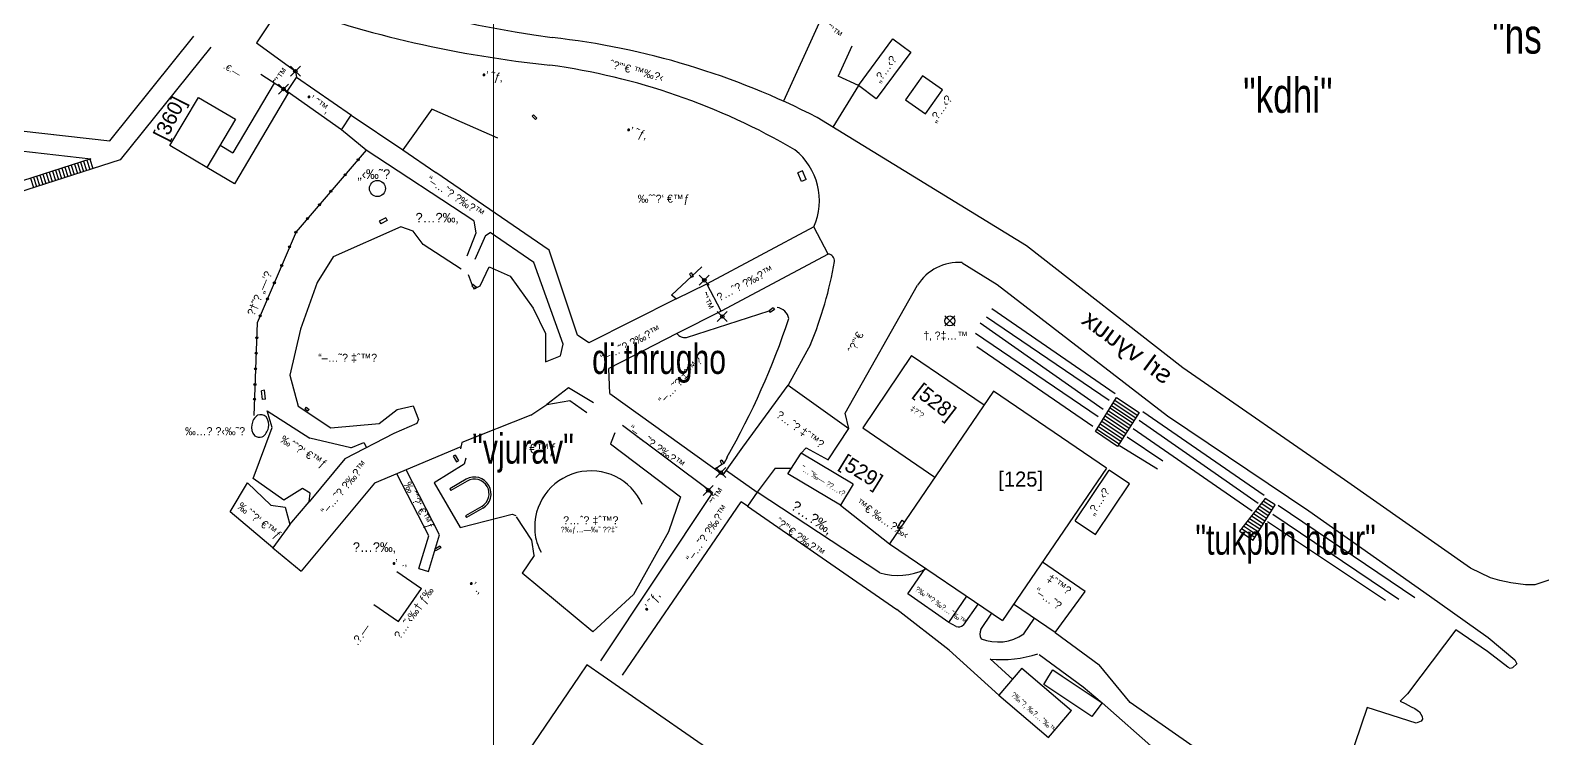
# Model space of a CAD drawing. Header units: millimetres. Extents: x 206768 to 208678, y 737854 to 739416.
# Drawn here: x 207191.2 to 207342.4, y 738753.8 to 738824.6 of the extents above; entities that cross this region are included whole.
import ezdxf
from ezdxf.enums import TextEntityAlignment as Align

# ---------------------------------------------------------------- set-up
doc = ezdxf.new("R2010")
doc.units = ezdxf.units.MM
doc.header["$LTSCALE"] = 0.5
doc.header["$PDMODE"] = 3
doc.header["$PDSIZE"] = 0.5
doc.layers.get('0').update_dxf_attribs({"color": 2})
for name, color, linetype in [('1BATIM', 6, 'Continuous'), ('1MADREGOT', 60, 'Continuous'), ('2LOCAL_PT', 7, 'Continuous'), ('F-KIR-TOMECH', 140, 'Continuous'), ('F-MADREGOT', 61, 'Continuous'), ('H-MIVNE', 6, 'Continuous'), ('H-SCHACHA', 6, 'Continuous'), ('MISPAR', 1, 'Continuous'), ('TEXT', 7, 'Continuous'), ('TR_ANOT_L', 7, 'Continuous')]:
    doc.layers.add(name, color=color, linetype=linetype)
for name, color, linetype, lineweight in [('1COVER', 7, 'Continuous', 25), ('1KAV-ASFLT', 7, 'Continuous', 25), ('1PRAT', 12, 'Continuous', 25), ('A-NOTE', 82, 'Continuous', 9), ('R-E-SAFA', 7, 'Continuous', 25), ('R-MER', 7, 'Continuous', 25), ('R-ROAD', 7, 'Continuous', 25), ('rehovot', 7, 'Continuous', 40)]:
    doc.layers.add(name, color=color, linetype=linetype, lineweight=lineweight)
doc.layers.add('help', color=2, linetype='Continuous', lineweight=9, plot=False)
doc.styles.add('NR1', font='narkism$.shx')
doc.styles.add('REHOV-BIG', font='gil1.shx', dxfattribs={"height": 1.8})
doc.styles.add('TRHEBTXT', font='hebtxt')

# ---------------------------------------------------------------- blocks, each defined once
blk = doc.blocks.new('TRP9910')
blk.add_circle((0, 0), 0.35)
blk.add_point((0, 0))
at = {"style": 'TRHEBTXT', "flags": 8}
blk.add_attdef('NAME', text='', height=1.8, dxfattribs=at).set_placement((0, 2.1), align=Align.BOTTOM_CENTER)
blk.add_attdef('HIGHTM', text='', height=1.6, dxfattribs=at).set_placement((-1, 0), align=Align.RIGHT)
blk.add_attdef('HIGHTC', (1, 0), '', height=1.6, dxfattribs=at)
blk.add_attdef('MARK', text='', height=2, dxfattribs=at).set_placement((0, -1.3), align=Align.TOP_CENTER)
blk = doc.blocks.new('ANOT0')
at = {"style": 'TRHEBTXT', "flags": 8}
blk.add_attdef('TEXT', text='', height=1.6, dxfattribs=at).set_placement((0, -1.16), align=Align.TOP_CENTER)
blk = doc.blocks.new('TR_LOT')
at = {"flags": 8}
blk.add_attdef('LOT', text='', height=3, dxfattribs=at).set_placement((0, 0), align=Align.MIDDLE_CENTER)
blk = doc.blocks.new('TRP0000')
blk.add_point((0, 0))
at = {"style": 'TRHEBTXT', "flags": 8}
blk.add_attdef('NAME', text='', height=1.8, dxfattribs=at).set_placement((0, 2.1), align=Align.BOTTOM_CENTER)
blk.add_attdef('HIGHTM', text='', height=1.6, dxfattribs=at).set_placement((-1, 0), align=Align.RIGHT)
blk.add_attdef('HIGHTC', (1, 0), '', height=1.6, dxfattribs=at)
blk.add_attdef('MARK', text='', height=2, dxfattribs=at).set_placement((0, -1.3), align=Align.TOP_CENTER)

msp = doc.modelspace()

# ---------------------------------------------------------------- linework, layer by layer
at = {"layer": '1BATIM'}
for p, q in [((207279.3, 738792.07), (207274.41, 738784.83)), ((207279.3, 738792.07), (207286.55, 738787.13)), ((207287.48, 738788.5), (207277.09, 738773.25)), ((207298.77, 738780.8), (207287.48, 738788.5)), ((207274.41, 738784.83), (207281.63, 738779.91)), ((207266.94, 738780.24), (207268.26, 738782.3)), ((207273.45, 738779.22), (207268.26, 738782.3)), ((207272.2, 738777.12), (207266.94, 738780.24)), ((207298.77, 738780.8), (207288.39, 738765.58)), ((207295.64, 738775.53), (207299.03, 738780.61)), ((207301.07, 738779.25), (207299.03, 738780.61)), ((207273.45, 738779.22), (207272.2, 738777.12)), ((207297.69, 738774.18), (207301.07, 738779.25)), ((207295.64, 738775.53), (207297.69, 738774.18)), ((207277.09, 738773.25), (207288.39, 738765.58)), ((207278.93, 738768.23), (207280.68, 738770.81)), ((207283.03, 738765.38), (207278.93, 738768.23)), ((207283.03, 738765.38), (207284.81, 738768.01)), ((207290.32, 738760.81), (207288.02, 738758.12)), ((207290.31, 738760.82), (207295.28, 738756.59)), ((207288.02, 738758.12), (207292.99, 738753.89)), ((207292.99, 738753.89), (207295.28, 738756.59))]:
    msp.add_line(p, q, dxfattribs=at)
at = {"layer": '1COVER'}
for p, q in [((207270.02, 738825.28), (207266.49, 738817.51)), ((207199.17, 738813.56), (207207.57, 738824.02)), ((207273.32, 738823.02), (207271.95, 738820)), ((207273.99, 738819.07), (207271.95, 738820)), ((207215.6, 738819.32), (207211.47, 738812.36)), ((207217.02, 738818.38), (207211.61, 738809.25)), ((207273.99, 738819.07), (207271.44, 738814.91)), ((207183.33, 738815.34), (207199.17, 738813.56)), ((207182.99, 738813.37), (207197.28, 738811.76)), ((207210.18, 738813.13), (207211.47, 738812.36)), ((207197.28, 738811.76), (207189.39, 738809.23)), ((207211.61, 738809.25), (207208.85, 738810.89))]:
    msp.add_line(p, q, dxfattribs=at)
for points in [[(207209.26, 738822.92), (207200.19, 738811.64)], [(207200.19, 738811.64), (207189.93, 738808.36), (207187.35, 738805.76)]]:
    msp.add_lwpolyline(points, dxfattribs=at)
at = {"layer": '1KAV-ASFLT'}
for p, q in [((207216.4, 738827.22), (207213.82, 738823.36)), ((207213.82, 738823.36), (207217.71, 738820.52)), ((207216.9, 738818.47), (207214.26, 738820.19)), ((207217.71, 738820.52), (207217.83, 738819.88)), ((207290.77, 738803.04), (207269.87, 738815.87)), ((207284.34, 738801.36), (207287.84, 738799.17)), ((207272.66, 738786.32), (207279.89, 738799.1)), ((207269.18, 738793.19), (207266.95, 738789.11)), ((207273.02, 738784.78), (207272.66, 738786.32)), ((207276.13, 738770.36), (207263.86, 738778.4)), ((207262.89, 738777), (207277.82, 738766.68)), ((207272.2, 738777.12), (207277.09, 738773.25)), ((207283.06, 738762.62), (207277.82, 738766.68)), ((207285.94, 738767.24), (207284.46, 738765.11)), ((207283.75, 738764.97), (207283.03, 738765.38)), ((207286.23, 738764.68), (207287.33, 738766.3)), ((207290.51, 738764.25), (207291.57, 738765.8)), ((207293.66, 738764.37), (207298.06, 738761.16)), ((207283.06, 738762.62), (207288.02, 738758.12)), ((207292.05, 738762.17), (207296.45, 738758.96)), ((207287.16, 738761.73), (207289.43, 738759.67)), ((207296.45, 738758.96), (207298.33, 738757.35))]:
    msp.add_line(p, q, dxfattribs=at)
msp.add_lwpolyline([(207345.58, 738770.47), (207341.58, 738769.13), (207340.66, 738769.16), (207339.19, 738769.36), (207338.1, 738769.58), (207337.16, 738769.83), (207335.15, 738770.82), (207322.56, 738779.66), (207306.4, 738790.84), (207290.77, 738803.04)], dxfattribs=at)
for centre, radius, start, end in [((207261.52, 738952.68), 130.08, 235.67, 261.9883), ((207254.73, 738933.61), 113.08, 250.1863, 264.1218), ((207234.89, 738747.92), 76.43, 62.7634, 83.6159), ((207234.08, 738755.26), 66.48, 59.6832, 82.1604), ((207263.56, 738807.57), 6.52, 336.1933, 51.2183), ((207235.73, 738807.36), 36.33, 337.0315, 350.6765), ((207270.93, 738801.57), 0.655, 352.462, 86.5372), ((207283.98, 738796.56), 4.82, 85.7192, 148.1297), ((207277.95, 738776.36), 6.27, 253.1109, 295.8223), ((207283.97, 738765.75), 0.806, 254.4633, 307.846), ((207287.02, 738764.22), 0.908, 149.8201, 211.4121), ((207287.91, 738767.95), 4.52, 248.282, 305.0754), ((207288.29, 738773.25), 11.58, 264.3785, 288.3019)]:
    msp.add_arc(centre, radius, start, end, dxfattribs=at)
at = {"layer": '1MADREGOT'}
for p, q in [((207193.42, 738810.52), (207193.72, 738809.57)), ((207193.73, 738810.62), (207194.03, 738809.67)), ((207194.04, 738810.72), (207194.35, 738809.77)), ((207194.36, 738810.82), (207194.66, 738809.87)), ((207194.67, 738810.92), (207194.98, 738809.97)), ((207194.99, 738811.02), (207195.29, 738810.07)), ((207195.3, 738811.12), (207195.61, 738810.17)), ((207195.62, 738811.22), (207195.92, 738810.27)), ((207195.93, 738811.33), (207196.23, 738810.37)), ((207196.22, 738811.42), (207196.52, 738810.47)), ((207196.53, 738811.52), (207196.84, 738810.57)), ((207196.85, 738811.62), (207197.15, 738810.67)), ((207197.16, 738811.72), (207197.47, 738810.77)), ((207191.22, 738809.82), (207191.52, 738808.87)), ((207191.53, 738809.92), (207191.83, 738808.97)), ((207191.84, 738810.02), (207192.15, 738809.07)), ((207192.16, 738810.12), (207192.46, 738809.17)), ((207192.47, 738810.22), (207192.78, 738809.27)), ((207192.79, 738810.32), (207193.09, 738809.37)), ((207193.1, 738810.42), (207193.41, 738809.47))]:
    msp.add_line(p, q, dxfattribs=at)
at = {"layer": '1PRAT'}
for p, q in [((207216.9, 738818.47), (207217.83, 738819.88)), ((207223.33, 738816.09), (207217.83, 738819.88)), ((207222.31, 738814.65), (207216.9, 738818.47)), ((207231.34, 738816.71), (207228.46, 738812.66)), ((207237.94, 738813.81), (207231.34, 738816.71)), ((207222.31, 738814.65), (207223.28, 738816.12)), ((207223.28, 738816.12), (207228.46, 738812.66)), ((207241.52, 738816.16), (207241.38, 738816.02)), ((207241.7, 738815.68), (207241.38, 738816.02)), ((207241.84, 738815.82), (207241.52, 738816.16)), ((207241.84, 738815.82), (207241.7, 738815.68)), ((207224.8, 738812.62), (207222.31, 738814.65)), ((207224.8, 738812.62), (207217.78, 738804.46)), ((207235.56, 738805.53), (207224.8, 738812.62)), ((207228.46, 738812.66), (207231.76, 738810.37)), ((207268.4, 738810.54), (207267.94, 738810.34)), ((207268.77, 738809.67), (207268.4, 738810.54)), ((207243.09, 738802.62), (207231.76, 738810.37)), ((207268.31, 738809.47), (207267.94, 738810.34)), ((207268.77, 738809.67), (207268.31, 738809.47)), ((207217.78, 738804.46), (207213.9, 738795.33)), ((207228.24, 738804.95), (207221.49, 738801.93)), ((207226.75, 738805.85), (207226.1, 738805.52)), ((207226.1, 738805.52), (207226.24, 738805.26)), ((207226.89, 738805.59), (207226.24, 738805.26)), ((207226.75, 738805.85), (207226.89, 738805.59)), ((207229.48, 738804.5), (207228.24, 738804.95)), ((207230.47, 738803.19), (207229.48, 738804.5)), ((207235.56, 738805.53), (207235.76, 738804.32)), ((207236.7, 738804.08), (207237.17, 738804.39)), ((207241.53, 738801.39), (207237.17, 738804.39)), ((207269.52, 738804.93), (207258.8, 738799.21)), ((207270.97, 738802.22), (207269.52, 738804.93)), ((207234.29, 738800.71), (207230.47, 738803.19)), ((207235.76, 738804.32), (207234.83, 738802.02)), ((207236.7, 738804.08), (207235.66, 738801.67)), ((207221.49, 738801.93), (207219.9, 738799.38)), ((207244.48, 738793.21), (207241.53, 738801.39)), ((207245.92, 738794.12), (207243.09, 738802.62)), ((207270.97, 738802.22), (207260.25, 738796.5)), ((207234.98, 738800.18), (207235.39, 738799.11)), ((207236.17, 738799.04), (207237.07, 738800.95)), ((207237.07, 738800.95), (207239.19, 738800.02)), ((207239.19, 738800.02), (207241.48, 738796.81)), ((207258.32, 738800.93), (207255.31, 738798.11)), ((207257.29, 738800.33), (207257.11, 738800.25)), ((207257.11, 738800.25), (207257.28, 738799.91)), ((207257.28, 738799.91), (207257.46, 738799.99)), ((207257.29, 738800.33), (207257.46, 738799.99)), ((207219.9, 738799.38), (207218.21, 738794.71)), ((207235.46, 738799.2), (207235.34, 738799.04)), ((207235.34, 738799.04), (207235.68, 738798.76)), ((207235.46, 738799.2), (207235.8, 738798.92)), ((207235.46, 738798.94), (207235.54, 738798.73)), ((207235.54, 738798.73), (207235.65, 738798.78)), ((207235.68, 738798.76), (207235.8, 738798.92)), ((207235.72, 738798.82), (207236.17, 738799.04)), ((207255.78, 738797.73), (207258.85, 738799.24)), ((207260.25, 738796.5), (207258.85, 738799.24)), ((207255.78, 738797.73), (207247.04, 738793.34)), ((207255.78, 738797.73), (207255.31, 738798.11)), ((207265.48, 738796.84), (207265.06, 738796.55)), ((207265.48, 738796.84), (207265.6, 738796.68)), ((207213.9, 738795.33), (207213.56, 738786.09)), ((207241.48, 738796.81), (207242.72, 738794.29)), ((207260.25, 738796.5), (207255.83, 738794.27)), ((207256.79, 738793.88), (207265.06, 738796.55)), ((207265.06, 738796.55), (207265.18, 738796.39)), ((207265.6, 738796.68), (207265.18, 738796.39)), ((207218.21, 738794.71), (207217.15, 738790.11)), ((207242.72, 738794.29), (207242.71, 738791.46)), ((207247.04, 738793.34), (207245.92, 738794.12)), ((207255.83, 738794.27), (207249.04, 738790.77)), ((207244.22, 738792.05), (207244.48, 738793.21)), ((207242.71, 738791.46), (207244.22, 738792.05)), ((207217.15, 738790.11), (207217.98, 738787.02)), ((207249.15, 738788.28), (207249.04, 738790.77)), ((207214.61, 738788.6), (207214.31, 738788.56)), ((207214.43, 738787.67), (207214.31, 738788.56)), ((207214.73, 738787.71), (207214.61, 738788.6)), ((207245, 738788.85), (207242.84, 738787.18)), ((207247.52, 738787.34), (207245, 738788.85)), ((207249.15, 738788.28), (207260.46, 738780.13)), ((207262.44, 738782.92), (207266.95, 738789.11)), ((207266.95, 738789.11), (207273.02, 738784.78)), ((207214.73, 738787.71), (207214.43, 738787.67)), ((207214.89, 738786.53), (207219.16, 738783.8)), ((207215.38, 738784.88), (207214.89, 738786.53)), ((207217.98, 738787.02), (207221.24, 738784.86)), ((207218.78, 738786.91), (207218.66, 738786.75)), ((207218.66, 738786.75), (207218.97, 738786.53)), ((207218.78, 738786.91), (207219.09, 738786.69)), ((207219.09, 738786.69), (207218.97, 738786.53)), ((207226.08, 738785.27), (207227.87, 738786.67)), ((207227.87, 738786.67), (207229.47, 738787.03)), ((207229.47, 738787.03), (207230.03, 738785.68)), ((207241.24, 738786.11), (207242.84, 738787.18)), ((207242.84, 738787.18), (207245.13, 738787.58)), ((207245.13, 738787.58), (207246.83, 738786.39)), ((207213.5, 738779.79), (207215.38, 738784.88)), ((207221.24, 738784.86), (207226.08, 738785.27)), ((207229.86, 738785.27), (207227.54, 738784.28)), ((207230.03, 738785.68), (207229.86, 738785.27)), ((207241.24, 738786.11), (207234.35, 738783.38)), ((207250.41, 738785.1), (207259.4, 738778.39)), ((207270.96, 738781.65), (207273.02, 738784.78)), ((207223.24, 738782.84), (207219.16, 738783.8)), ((207227.54, 738784.28), (207222.65, 738781.76)), ((207223.24, 738782.84), (207224.55, 738783.38)), ((207224.55, 738783.38), (207224.83, 738782.88)), ((207234.35, 738783.38), (207234.22, 738782.73)), ((207249.63, 738784.35), (207249.21, 738783.26)), ((207249.21, 738783.26), (207256.21, 738777.94)), ((207222.65, 738781.76), (207219.08, 738777.43)), ((207234.24, 738782.93), (207225.62, 738779.3)), ((207233.67, 738782.1), (207233.49, 738782)), ((207233.49, 738782), (207233.83, 738781.45)), ((207233.67, 738782.1), (207234.01, 738781.55)), ((207234.74, 738781.82), (207234.58, 738781.21)), ((207260.46, 738780.13), (207262.44, 738782.92)), ((207260.85, 738781.87), (207260.52, 738781.28)), ((207268.26, 738782.3), (207268.76, 738782.86)), ((207268.76, 738782.86), (207270.96, 738781.65)), ((207231.05, 738774.05), (207227.85, 738780.24)), ((207232.13, 738774.15), (207228.77, 738780.63)), ((207234.58, 738781.21), (207231.58, 738779.33)), ((207233.83, 738781.45), (207234.01, 738781.55)), ((207260.34, 738781.18), (207259.65, 738780.71)), ((207260.33, 738781.6), (207260.15, 738781.5)), ((207260.15, 738781.5), (207260.34, 738781.18)), ((207260.33, 738781.6), (207260.52, 738781.28)), ((207260.52, 738781.28), (207260.34, 738781.18)), ((207260.79, 738780.59), (207263.86, 738778.4)), ((207265.66, 738780.8), (207263.86, 738778.4)), ((207265.66, 738780.8), (207267.31, 738780.81)), ((207211.18, 738776.45), (207212.92, 738779.34)), ((207212.92, 738779.34), (207215.26, 738777.12)), ((207216.54, 738777.62), (207213.5, 738779.79)), ((207218.43, 738778.79), (207216.54, 738777.62)), ((207225.62, 738779.3), (207218.29, 738770.52)), ((207219.18, 738778.32), (207218.43, 738778.79)), ((207231.58, 738779.33), (207234.17, 738774.88)), ((207234.78, 738779.7), (207233.15, 738778.76)), ((207233.15, 738778.76), (207233.25, 738778.58)), ((207234.88, 738779.52), (207233.25, 738778.58)), ((207217.15, 738775.17), (207219.08, 738777.43)), ((207219.08, 738777.43), (207219.18, 738778.32)), ((207259.4, 738778.39), (207248.21, 738761.56)), ((207250.42, 738760.1), (207262.28, 738777.43)), ((207256.21, 738777.94), (207255, 738774.45)), ((207262.89, 738777), (207262.28, 738777.43)), ((207263.86, 738778.4), (207262.89, 738777)), ((207215.44, 738772.83), (207211.18, 738776.45)), ((207215.26, 738777.12), (207216.68, 738776.91)), ((207216.68, 738776.91), (207217.15, 738775.17)), ((207234.17, 738774.88), (207239.38, 738776.22)), ((207236.33, 738776.99), (207234.7, 738776.06)), ((207234.7, 738776.06), (207234.8, 738775.88)), ((207236.43, 738776.82), (207234.8, 738775.88)), ((207239.38, 738776.22), (207239.76, 738776.07)), ((207241.34, 738773.62), (207239.8, 738775.94)), ((207217.15, 738775.17), (207215.44, 738772.83)), ((207255, 738774.45), (207251.51, 738768.18)), ((207278.33, 738775.61), (207277.88, 738774.95)), ((207277.88, 738774.95), (207278.13, 738774.78)), ((207278.33, 738775.61), (207278.58, 738775.44)), ((207215.44, 738772.83), (207218.29, 738770.52)), ((207230.04, 738770.77), (207231.05, 738774.05)), ((207231, 738770.47), (207232.13, 738774.15)), ((207232.16, 738773.02), (207231.63, 738772.69)), ((207231.63, 738772.69), (207231.73, 738772.53)), ((207232.26, 738772.86), (207231.73, 738772.53)), ((207232.16, 738773.02), (207232.26, 738772.86)), ((207241.57, 738772.09), (207241.34, 738773.62)), ((207241.57, 738772.09), (207240.38, 738770.31)), ((207296.66, 738768.49), (207292.37, 738771.42)), ((207227.84, 738770.48), (207230.31, 738768.77)), ((207230.04, 738770.77), (207231, 738770.47)), ((207247.45, 738764.44), (207240.38, 738770.31)), ((207228.03, 738765.48), (207230.31, 738768.77)), ((207251.51, 738768.18), (207247.45, 738764.44)), ((207293.66, 738764.37), (207296.66, 738768.49)), ((207225.56, 738767.19), (207228.03, 738765.48)), ((207293.66, 738764.37), (207289.5, 738767.21))]:
    msp.add_line(p, q, dxfattribs=at)
for centre, radius in [((207223.98, 738811.66), 0.1), ((207222.68, 738810.15), 0.1), ((207225.91, 738808.78, 16.2), 0.8), ((207221.26, 738808.5), 0.1), ((207220.11, 738807.16), 0.1), ((207217.76, 738804.4), 0.1), ((207218.91, 738805.77), 0.1), ((207217.13, 738802.94), 0.1), ((207216.34, 738801.07), 0.1), ((207215.61, 738799.35), 0.1), ((207214.92, 738797.73), 0.1), ((207214.2, 738796.04), 0.1), ((207283.13, 738795.53), 0.5), ((207213.85, 738793.86), 0.1), ((207213.79, 738792.3), 0.1), ((207213.73, 738790.74), 0.1), ((207213.67, 738789.17), 0.1), ((207213.62, 738787.72), 0.1)]:
    msp.add_circle(centre, radius, dxfattribs=at)
for centre, radius, start, end in [((207265.64, 738795.47), 1.43, 12.2758, 81.2259), ((207192.11, 738820.81), 79, 330.4692, 341.5217), ((207256.62, 738794.84), 0.972, 215.6888, 280.1031), ((207214.77, 738784.93), 1.44, 126.0113, 216.6237), ((207214.23, 738785.29), 0.865, 49.1655, 111.3391), ((207213.6, 738785.14), 1.44, 303.4863, 34.1266), ((207214.14, 738784.81), 0.912, 234.1164, 286.3603), ((207247.24, 738774.93), 5.61, 23.5046, 185.3091), ((207235.61, 738778.26), 1.66, 299.8358, 119.8358), ((207235.61, 738778.26), 1.46, 299.8358, 119.8358), ((207246.14, 738774.69), 4.49, 183.5419, 210.4318)]:
    msp.add_arc(centre, radius, start, end, dxfattribs=at)
at = {"layer": 'F-KIR-TOMECH'}
for points in [[(207286.78, 738795.95), (207299.04, 738787.61)], [(207299.66, 738788.25), (207287.32, 738796.76)], [(207285.68, 738794.32), (207297.96, 738785.97)], [(207298.45, 738786.68), (207286.16, 738795.31)], [(207297.41, 738784.98), (207285.83, 738792.96)], [(207314.55, 738778.09), (207302.42, 738786.43)], [(207313.34, 738776.52), (207301.46, 738784.76)], [(207302.03, 738785.62), (207313.93, 738777.31)], [(207300.86, 738783.96), (207304.42, 738781.55)], [(207303.87, 738780.7), (207300.07, 738783.05)], [(207315.42, 738776.21), (207328.01, 738767.71)], [(207329.6, 738767.83), (207315.95, 738777.07)], [(207326.67, 738767.59), (207314.88, 738775.46)]]:
    msp.add_lwpolyline(points, dxfattribs=at)
at = {"layer": 'F-MADREGOT'}
for points in [[(207299.88, 738782.98), (207297.68, 738784.47), (207299.78, 738787.88), (207302.03, 738786.38), (207299.88, 738782.98)], [(207299.78, 738787.88), (207302.03, 738786.38)], [(207298.8, 738786.3), (207301.04, 738784.81)], [(207298.97, 738786.56), (207301.2, 738785.07)], [(207299.13, 738786.83), (207301.37, 738785.33)], [(207299.29, 738787.09), (207301.53, 738785.59)], [(207299.45, 738787.35), (207301.7, 738785.86)], [(207299.61, 738787.62), (207301.86, 738786.12)], [(207297.99, 738784.98), (207300.21, 738783.5)], [(207298.15, 738785.24), (207300.38, 738783.76)], [(207298.31, 738785.51), (207300.54, 738784.02)], [(207298.48, 738785.77), (207300.71, 738784.29)], [(207298.64, 738786.04), (207300.87, 738784.55)], [(207297.83, 738784.72), (207300.05, 738783.24)], [(207315.63, 738777.13), (207314.65, 738777.77), (207312.07, 738774.51), (207313.43, 738773.62), (207315.63, 738777.13)], [(207315.29, 738776.59), (207314.25, 738777.27)], [(207315.46, 738776.86), (207314.45, 738777.52)], [(207315.63, 738777.13), (207314.65, 738777.77)], [(207314.28, 738774.97), (207313.06, 738775.76)], [(207314.45, 738775.24), (207313.26, 738776.01)], [(207314.61, 738775.51), (207313.46, 738776.26)], [(207314.78, 738775.78), (207313.66, 738776.52)], [(207314.95, 738776.05), (207313.86, 738776.77)], [(207315.12, 738776.32), (207314.05, 738777.02)], [(207313.6, 738773.89), (207312.27, 738774.76)], [(207313.77, 738774.16), (207312.47, 738775.01)], [(207313.94, 738774.43), (207312.66, 738775.26)], [(207314.11, 738774.7), (207312.86, 738775.51)]]:
    msp.add_lwpolyline(points, dxfattribs=at)
at = {"layer": 'H-MIVNE'}
for p, q in [((207273.99, 738819.07), (207277.44, 738823.74)), ((207277.44, 738823.74), (207279.22, 738822.43)), ((207279.22, 738822.43), (207275.77, 738817.76)), ((207280.39, 738820.06), (207278.69, 738817.66)), ((207282.38, 738818.66), (207280.39, 738820.06)), ((207275.77, 738817.76), (207273.99, 738819.07)), ((207280.68, 738816.26), (207282.38, 738818.66)), ((207205.17, 738813.07), (207208.04, 738817.89)), ((207208.04, 738817.89), (207211.71, 738815.71)), ((207278.69, 738817.66), (207280.68, 738816.26)), ((207211.71, 738815.71), (207208.85, 738810.89)), ((207208.85, 738810.89), (207205.17, 738813.07))]:
    msp.add_line(p, q, dxfattribs=at)
at = {"layer": 'H-SCHACHA'}
for points in [[(207293.03, 738760), (207293.41, 738760.63), (207294.36, 738760)], [(207294.36, 738760), (207298.33, 738757.35), (207297.32, 738755.97), (207292.52, 738759.17)], [(207292.52, 738759.17), (207293.03, 738760)]]:
    msp.add_lwpolyline(points, dxfattribs=at)
at = {"layer": 'help', "elevation": 8.36}
for points in [[(207039.06, 738869.54), (207237.51, 738869.54), (207237.51, 738588.88), (207039.06, 738588.88)], [(207237.51, 738869.54), (207435.96, 738869.54), (207435.96, 738588.88), (207237.51, 738588.88)]]:
    msp.add_lwpolyline(points, close=True, dxfattribs=at)
at = {"layer": 'R-E-SAFA'}
for points in [[(207336.85, 738762.48), (207333.71, 738764.65), (207330.2, 738760)], [(207330.2, 738760), (207328.86, 738758.23), (207328.14, 738757.51), (207328.62, 738757.27), (207329.23, 738756.95), (207329.61, 738756.79), (207330.07, 738756.44), (207330.32, 738755.97), (207330.35, 738755.71), (207330.24, 738755.5), (207329.73, 738755.3), (207324.83, 738756.88), (207322.96, 738751.37), (207321.87, 738747.42), (207320.48, 738745.09), (207319.85, 738744.54)]]:
    msp.add_lwpolyline(points, dxfattribs=at)
at = {"layer": 'R-MER'}
for points in [[(207248.48, 738760), (207246.85, 738761.13), (207246.08, 738760)], [(207319.84, 738744.56), (207319.16, 738744.56), (207318.66, 738744.57), (207317.68, 738745.19), (207316.84, 738746.39), (207316.6, 738746.92), (207309.21, 738751.74), (207301.15, 738757.39), (207298.06, 738761.16)], [(207246.08, 738760), (207240.99, 738752.52), (207231.46, 738739.06), (207225.54, 738742.95), (207216.38, 738749.55), (207213.8, 738745.81)], [(207298.33, 738757.35), (207303.78, 738752.53), (207296.64, 738741.83), (207291.2, 738733.99), (207289.39, 738731.45), (207274.4, 738741.77), (207262.51, 738750.27), (207248.48, 738760)]]:
    msp.add_lwpolyline(points, dxfattribs=at)
at = {"layer": 'R-ROAD'}
msp.add_lwpolyline([(207287.84, 738799.17), (207304.86, 738786.04), (207318.99, 738776.54), (207331.05, 738768.05), (207336.91, 738763.88), (207339.59, 738761.64), (207339.78, 738761.24), (207339.36, 738760.86), (207339.11, 738760.79), (207338.9, 738760.9), (207336.85, 738762.48)], dxfattribs=at)

# ---------------------------------------------------------------- block references
at = {"layer": '2LOCAL_PT', "yscale": 0.5, "zscale": 0.5}
for p, xscale, rotation in [((207217.71, 738820.52, 15.42), 0.5000000000031777, 324.9640486555173), ((207260.38, 738795.98, 14.8), 0.4999999999943512, 26.16627669588204), ((207258.98, 738778.59, 15.6), 0.4999999999861446, 61.97515655060127)]:
    msp.add_blockref('TRP9910', p, dxfattribs=dict(at, xscale=xscale, rotation=rotation))
at = {"layer": '2LOCAL_PT'}
ref = msp.add_blockref('TRP9910', (207216.53, 738818.73, 15.44), dxfattribs=dict(at, xscale=0.5000000000039405, yscale=0.5, zscale=0.5, rotation=325.5112961288386))
ref.add_attrib('MARK', '˜’™', dxfattribs={"layer": '0', "height": 0.87, "rotation": 55.9559, "style": 'TRHEBTXT', "flags": 8}).set_placement((207215.97, 738820.23, -15.44), align=Align.TOP_CENTER)
ref = msp.add_blockref('TRP9910', (207258.58, 738799.6, 14.77), dxfattribs=dict(at, xscale=0.499999999998736, yscale=0.5, zscale=0.5, rotation=27.41257094684582))
ref.add_attrib('MARK', '˜’™ ', dxfattribs={"layer": '0', "height": 0.87, "rotation": 297.2344, "style": 'TRHEBTXT', "flags": 8}).set_placement((207259.25, 738797.5, -14.77), align=Align.TOP_CENTER)
ref = msp.add_blockref('TRP9910', (207260.24, 738780.37, 15.55), dxfattribs=dict(at, xscale=0.5000000000141276, yscale=0.5, zscale=0.5, rotation=322.5468035915889))
ref.add_attrib('MARK', '˜’™', dxfattribs={"layer": '0', "height": 0.87, "rotation": 58.7588, "style": 'TRHEBTXT', "flags": 8}).set_placement((207259.57, 738778.21, -15.55), align=Align.TOP_CENTER)
at = {"layer": 'MISPAR'}
ref = msp.add_blockref('TR_LOT', (207201.85, 738817.24), dxfattribs=dict(at, xscale=0.5, yscale=0.5, zscale=0.5))
ref.add_attrib('LOT', '[360]', dxfattribs={"layer": '0', "height": 1.5, "rotation": 63.09, "flags": 8}).set_placement((207205.13, 738815.82), align=Align.MIDDLE_CENTER)
ref = msp.add_blockref('TR_LOT', (207278.8, 738784.97), dxfattribs=dict(at, xscale=0.5, yscale=0.5, zscale=0.5))
ref.add_attrib('LOT', '[528]', dxfattribs={"layer": '0', "height": 1.5, "rotation": 322.3025, "flags": 8}).set_placement((207281.68, 738787.47), align=Align.MIDDLE_CENTER)
ref = msp.add_blockref('TR_LOT', (207265.89, 738779.59), dxfattribs=dict(at, xscale=0.5, yscale=0.5, zscale=0.5))
ref.add_attrib('LOT', '[529]', dxfattribs={"layer": '0', "height": 1.5, "rotation": 328.3295, "flags": 8}).set_placement((207274.29, 738780.47), align=Align.MIDDLE_CENTER)
at = {"layer": 'MISPAR', "xscale": 0.5, "yscale": 0.5, "zscale": 0.5}
msp.add_blockref('TR_LOT', (207290.2, 738779.72), dxfattribs=at).add_auto_attribs({'LOT': '[125]'})
at = {"layer": 'TEXT'}
ref = msp.add_blockref('ANOT0', (207271.44, 738824.31), dxfattribs=dict(at, xscale=0.5000000000364808, yscale=0.5, zscale=0.5, rotation=325.5487459625521))
ref.add_attrib('TEXT', '˜’™', dxfattribs={"layer": '0', "height": 0.8, "rotation": 325.5487, "style": 'TRHEBTXT', "flags": 8}).set_placement((207271.81, 738824.77), align=Align.TOP_CENTER)
ref = msp.add_blockref('ANOT0', (207211.16, 738821.88), dxfattribs=dict(at, xscale=0.5000000000087527, yscale=0.5, zscale=0.5, rotation=324.3541848764177))
ref.add_attrib('TEXT', '.€.—', dxfattribs={"layer": '0', "height": 0.64, "rotation": 328.667, "style": 'TRHEBTXT', "flags": 8}).set_placement((207211.56, 738820.91), align=Align.TOP_CENTER)
ref = msp.add_blockref('ANOT0', (207250.94, 738821.6), dxfattribs=dict(at, xscale=0.4999999999877663, yscale=0.5, zscale=0.5000000000000001, rotation=345.0792782879817))
ref.add_attrib('TEXT', 'ˆ\x8c”‘€ ™‰\x81‹', dxfattribs={"layer": '0', "height": 0.8, "rotation": 345.0793, "style": 'TRHEBTXT', "flags": 8}).set_placement((207251.92, 738820.94), align=Align.TOP_CENTER)
ref = msp.add_blockref('ANOT0', (207233.85, 738821.16), dxfattribs=dict(at, xscale=0.4999999999786402, yscale=0.5, zscale=0.5, rotation=351.720450732247))
ref.add_attrib('TEXT', '•’ ˜ƒ‚', dxfattribs={"layer": '0', "height": 0.8, "rotation": 351.7205, "style": 'TRHEBTXT', "flags": 8}).set_placement((207237.47, 738820.43), align=Align.TOP_CENTER)
ref = msp.add_blockref('ANOT0', (207220.92, 738817.44), dxfattribs=dict(at, xscale=0.5000000000008127, yscale=0.5, zscale=0.5, rotation=324.7824070292429))
ref.add_attrib('TEXT', '•’ ˜™‚', dxfattribs={"layer": '0', "height": 0.8, "rotation": 324.7824, "style": 'TRHEBTXT', "flags": 8}).set_placement((207220.21, 738817.64), align=Align.TOP_CENTER)
ref = msp.add_blockref('ANOT0', (207252.9, 738814.79), dxfattribs=dict(at, xscale=0.5000000000091555, yscale=0.5, zscale=0.5, rotation=342.2258446199612))
ref.add_attrib('TEXT', '•’ ˜ƒ‚', dxfattribs={"layer": '0', "height": 0.8, "rotation": 342.2258, "style": 'TRHEBTXT', "flags": 8}).set_placement((207251.97, 738814.77), align=Align.TOP_CENTER)
ref = msp.add_blockref('ANOT0', (207223.7, 738809.3), dxfattribs=dict(at, xscale=0.6000000000058208, yscale=0.5999999999767169, zscale=0.6))
ref.add_attrib('TEXT', '„‹‰˜\x81', dxfattribs={"layer": '0', "height": 0.96, "style": 'TRHEBTXT', "flags": 8}).set_placement((207225.55, 738810.7), align=Align.TOP_CENTER)
ref = msp.add_blockref('ANOT0', (207231.88, 738809.31), dxfattribs=dict(at, xscale=0.500000000000997, yscale=0.5, zscale=0.5, rotation=326.6182365345203))
ref.add_attrib('TEXT', '“–…˜\x8e \x8c‰\x81™', dxfattribs={"layer": '0', "height": 0.8, "rotation": 326.6182, "style": 'TRHEBTXT', "flags": 8}).set_placement((207233.96, 738808.3), align=Align.TOP_CENTER)
ref = msp.add_blockref('ANOT0', (207245.78, 738808.91), dxfattribs=dict(at, xscale=0.5, yscale=0.5, zscale=0.5000000000000001))
ref.add_attrib('TEXT', '‰ˆˆ\x90‘ €™ƒ', dxfattribs={"layer": '0', "height": 0.8, "style": 'TRHEBTXT', "flags": 8}).set_placement((207254.52, 738808.16), align=Align.TOP_CENTER)
ref = msp.add_blockref('ANOT0', (207230.84, 738807.48), dxfattribs=dict(at, xscale=0.6000000000058208, yscale=0.5999999999767169, zscale=0.6))
ref.add_attrib('TEXT', '\x8f…\x90‰‚', dxfattribs={"layer": '0', "height": 0.96, "style": 'TRHEBTXT', "flags": 8}).set_placement((207231.86, 738806.34), align=Align.TOP_CENTER)
ref = msp.add_blockref('ANOT0', (207215, 738800.64), dxfattribs=dict(at, xscale=0.4999999999625968, yscale=0.5, zscale=0.5, rotation=66.9758368634144))
ref.add_attrib('TEXT', '\x8c†˜\x81 „—’\x8e', dxfattribs={"layer": '0', "height": 0.8, "rotation": 66.9758, "style": 'TRHEBTXT', "flags": 8}).set_placement((207213.77, 738798.45), align=Align.TOP_CENTER)
ref = msp.add_blockref('ANOT0', (207264.45, 738801.02), dxfattribs=dict(at, xscale=0.4999999999778029, yscale=0.5, zscale=0.5, rotation=28.08358216625231))
ref.add_attrib('TEXT', '\x8f…ˆ\x81 \x8c‰\x81™', dxfattribs={"layer": '0', "height": 0.8, "rotation": 28.0836, "style": 'TRHEBTXT', "flags": 8}).set_placement((207262.47, 738799.65), align=Align.TOP_CENTER)
ref = msp.add_blockref('TRP0000', (207283.13, 738795.53, 28.74), dxfattribs=dict(at, xscale=0.4599999999918509, yscale=0.4599999999627471, zscale=0.46))
ref.add_attrib('MARK', '†‚ \x9a‡…™', dxfattribs={"layer": '0', "height": 0.8, "style": 'TRHEBTXT', "flags": 8}).set_placement((207282.7, 738794.47, 2.3), align=Align.TOP_CENTER)
ref = msp.add_blockref('ANOT0', (207252.17, 738794.69), dxfattribs=dict(at, xscale=0.5000000000141018, yscale=0.5, zscale=0.5, rotation=27.26947199041397))
ref.add_attrib('TEXT', '“–…˜\x8e \x8c‰\x81™', dxfattribs={"layer": '0', "height": 0.8, "rotation": 27.2695, "style": 'TRHEBTXT', "flags": 8}).set_placement((207251.04, 738793.65), align=Align.TOP_CENTER)
for p, xscale, yscale, zscale, rotation, values in [((207272.83, 738793.81), 0.5000000000069568, 0.5, 0.5000000000000001, 65.0857630144029, {'TEXT': 'ˆ\x8c”‘€'}), ((207268.74, 738785.49), 0.4999999999990593, 0.5, 0.5, 324.4980539001579, {'TEXT': '\x8f…ˆ\x81 ‡ˆ™\x8e'}), ((207254.4, 738783.75), 0.500000000013786, 0.5, 0.5, 324.2101915311749, {'TEXT': '“–…˜\x8e \x8c‰\x81™'}), ((207270.08, 738776.94), 0.6500000000005619, 0.6500000000232831, 0.65, 325.3259414114846, {'TEXT': '\x8f…\x90‰‚'}), ((207276.94, 738776.6), 0.4999999999902033, 0.5, 0.5, 325.8328665408741, {'TEXT': '™€ ‰…\x81‰‹'}), ((207268.74, 738774.69), 0.4999999999694755, 0.5, 0.5, 323.8924999972602, {'TEXT': 'ˆ\x8c”‘€ \x8c‰\x81™'}), ((207252.47, 738767.97), 0.4999999999961552, 0.5, 0.5, 56.38069708772564, {'TEXT': '•’ ˜ƒ‚'}), ((207293.5, 738768.6), 0.5000000000010093, 0.5, 0.5, 325.7061149340278, {'TEXT': '“–…˜\x8e'})]:
    msp.add_blockref('ANOT0', p, dxfattribs=dict(at, xscale=xscale, yscale=yscale, zscale=zscale, rotation=rotation)).add_auto_attribs(values)
ref = msp.add_blockref('ANOT0', (207232.04, 738795.19), dxfattribs=dict(at, xscale=0.5, yscale=0.5, zscale=0.5000000000000001))
ref.add_attrib('TEXT', '“–…˜\x8e ‡ˆ™\x8e', dxfattribs={"layer": '0', "height": 0.8, "style": 'TRHEBTXT', "flags": 8}).set_placement((207222.94, 738792.25), align=Align.TOP_CENTER)
ref = msp.add_blockref('ANOT0', (207258.74, 738791.14), dxfattribs=dict(at, xscale=0.5, yscale=0.5, zscale=0.5000000000000001))
ref.add_attrib('TEXT', '“–…˜\x8e ‡ˆ™\x8e', dxfattribs={"layer": '0', "height": 0.8, "rotation": 47.1718, "style": 'TRHEBTXT', "flags": 8}).set_placement((207255.89, 738789.86), align=Align.TOP_CENTER)
ref = msp.add_blockref('ANOT0', (207211.23, 738785.07), dxfattribs=dict(at, xscale=0.5, yscale=0.5, zscale=0.5))
ref.add_attrib('TEXT', '‰…\x90 \x9a‹‰˜\x81', dxfattribs={"layer": '0', "height": 0.8, "style": 'TRHEBTXT', "flags": 8}).set_placement((207209.69, 738784.91), align=Align.TOP_CENTER)
ref = msp.add_blockref('ANOT0', (207218.11, 738781.8), dxfattribs=dict(at, xscale=0.5000000000250465, yscale=0.5, zscale=0.5, rotation=328.8919974845064))
ref.add_attrib('TEXT', '‰ˆˆ\x90‘ €™ƒ', dxfattribs={"layer": '0', "height": 0.8, "rotation": 328.892, "style": 'TRHEBTXT', "flags": 8}).set_placement((207218.76, 738782.81), align=Align.TOP_CENTER)
ref = msp.add_blockref('ANOT0', (207242.89, 738782.64), dxfattribs=dict(at, xscale=0.6000000000058208, yscale=0.5999999999767169, zscale=0.6))
ref.add_attrib('TEXT', ' €™ƒ', dxfattribs={"layer": '0', "height": 0.96, "style": 'TRHEBTXT', "flags": 8}).set_placement((207242.26, 738783.26), align=Align.TOP_CENTER)
ref = msp.add_blockref('ANOT0', (207220.98, 738777.34), dxfattribs=dict(at, xscale=0.5000000000360071, yscale=0.5, zscale=0.5, rotation=50.14311735898744))
ref.add_attrib('TEXT', '“–…˜\x8e \x8c‰\x81™', dxfattribs={"layer": '0', "height": 0.8, "rotation": 50.1431, "style": 'TRHEBTXT', "flags": 8}).set_placement((207222.28, 738779.14), align=Align.TOP_CENTER)
ref = msp.add_blockref('ANOT0', (207230.31, 738777.42), dxfattribs=dict(at, xscale=0.5000000000250465, yscale=0.5, zscale=0.5, rotation=328.8919974845064))
ref.add_attrib('TEXT', '‰ˆˆ\x90‘ €™ƒ', dxfattribs={"layer": '0', "height": 0.8, "rotation": 297.7671, "style": 'TRHEBTXT', "flags": 8}).set_placement((207230.42, 738777.26), align=Align.TOP_CENTER)
ref = msp.add_blockref('ANOT0', (207298.14, 738777.78), dxfattribs=dict(at, xscale=0.5000000000106898, yscale=0.5, zscale=0.5, rotation=56.30993247679515))
ref.add_attrib('TEXT', '„\x8c…‹\x8e', dxfattribs={"layer": '0', "height": 0.8, "rotation": 56.3099, "style": 'TRHEBTXT', "flags": 8}).set_placement((207297.66, 738777.7), align=Align.TOP_CENTER)
ref = msp.add_blockref('ANOT0', (207214.54, 738776.22), dxfattribs=dict(at, xscale=0.5000000000250465, yscale=0.5, zscale=0.5, rotation=328.8919974845064))
ref.add_attrib('TEXT', '‰ˆˆ\x90‘ €™ƒ', dxfattribs={"layer": '0', "height": 0.8, "rotation": 322.2593, "style": 'TRHEBTXT', "flags": 8}).set_placement((207214.38, 738775.89), align=Align.TOP_CENTER)
for p, xscale, yscale, zscale, values in [((207247.24, 738776.58), 0.5, 0.5, 0.5000000000000001, {'TEXT': '\x8f…ˆ\x81 ‡ˆ™\x8e'}), ((207225.59, 738774.09), 0.6000000000058208, 0.5999999999767169, 0.6, {'TEXT': '\x8f…\x90‰‚'})]:
    msp.add_blockref('ANOT0', p, dxfattribs=dict(at, xscale=xscale, yscale=yscale, zscale=zscale)).add_auto_attribs(values)
ref = msp.add_blockref('ANOT0', (207254.51, 738768.86), dxfattribs=dict(at, xscale=0.5000000000117075, yscale=0.5, zscale=0.5, rotation=55.61372955934893))
ref.add_attrib('TEXT', '“–…˜\x8e \x8c‰\x81™', dxfattribs={"layer": '0', "height": 0.8, "rotation": 55.6137, "style": 'TRHEBTXT', "flags": 8}).set_placement((207258.54, 738774.54), align=Align.TOP_CENTER)
ref = msp.add_blockref('ANOT0', (207228.73, 738771.57), dxfattribs=dict(at, xscale=0.5000000000050597, yscale=0.5, zscale=0.5, rotation=7.843421078574757))
ref.add_attrib('TEXT', '•’ .‚', dxfattribs={"layer": '0', "height": 0.8, "rotation": 7.8434, "style": 'TRHEBTXT', "flags": 8}).set_placement((207228.04, 738771.76), align=Align.TOP_CENTER)
ref = msp.add_blockref('ANOT0', (207293.97, 738769.32), dxfattribs=dict(at, xscale=0.5000000000010093, yscale=0.5, zscale=0.5, rotation=325.7061149340278))
ref.add_attrib('TEXT', ' ‡ˆ™\x8e', dxfattribs={"layer": '0', "height": 0.8, "rotation": 325.7061, "style": 'TRHEBTXT', "flags": 8}).set_placement((207294.15, 738769.6), align=Align.TOP_CENTER)
ref = msp.add_blockref('ANOT0', (207236.28, 738770.45), dxfattribs=dict(at, xscale=0.5000000000050597, yscale=0.5, zscale=0.5, rotation=7.843421078574757))
ref.add_attrib('TEXT', '•’ .‚', dxfattribs={"layer": '0', "height": 0.8, "rotation": 324.0668, "style": 'TRHEBTXT', "flags": 8}).set_placement((207235.97, 738769.29), align=Align.TOP_CENTER)
ref = msp.add_blockref('ANOT0', (207223.13, 738765.66, 33.96), dxfattribs=dict(at, xscale=0.4999999999938145, yscale=0.5, zscale=0.5, rotation=55.29419768480855))
ref.add_attrib('TEXT', '.\x81.—', dxfattribs={"layer": '0', "height": 0.8, "rotation": 55.2942, "style": 'TRHEBTXT', "flags": 8}).set_placement((207223.93, 738764.41, 33.96), align=Align.TOP_CENTER)
at = {"layer": 'TR_ANOT_L'}
ref = msp.add_blockref('ANOT0', (207277.78, 738820.48), dxfattribs=dict(at, xscale=0.4999999999908898, yscale=0.5, zscale=0.5, rotation=53.5250274940211))
ref.add_attrib('TEXT', '„\x8c…‹\x8e', dxfattribs={"layer": '0', "height": 0.8, "rotation": 53.525, "style": 'TRHEBTXT', "flags": 8}).set_placement((207276.35, 738820.96), align=Align.TOP_CENTER)
at = {"layer": 'TR_ANOT_L', "xscale": 0.5000000000194945, "yscale": 0.5, "zscale": 0.5, "rotation": 54.71688568377342}
msp.add_blockref('ANOT0', (207281.43, 738817.32), dxfattribs=at).add_auto_attribs({'TEXT': '„\x8c…‹\x8e'})
at = {"layer": 'TR_ANOT_L'}
ref = msp.add_blockref('ANOT0', (207227.35, 738769.77), dxfattribs=dict(at, xscale=0.4999999999938145, yscale=0.5, zscale=0.5, rotation=55.29419768480855))
ref.add_attrib('TEXT', '\x8f…˜‹‰† ƒ‰', dxfattribs={"layer": '0', "height": 0.8, "rotation": 55.2942, "style": 'TRHEBTXT', "flags": 8}).set_placement((207229.22, 738766.58), align=Align.TOP_CENTER)

# ---------------------------------------------------------------- texts
at = {"layer": 'A-NOTE', "style": 'NR1', "width": 0.75}
for s, height, p in [('"hs kndhbho"', 3.5, (207337.33, 738822.27)), ('"kdhi"', 3.5, (207312.44, 738816.35, 13)), ('di thrugho', 3, (207247.37, 738790.24, 16.59)), ('"vjurav"', 3, (207235.38, 738781.27, 33)), ('"tukpbh hdur"', 3, (207307.66, 738772.16))]:
    msp.add_text(s, height=height, dxfattribs=at).set_placement(p)
at = {"layer": 'rehovot', "ltscale": 2, "style": 'REHOV-BIG', "text_generation_flag": 2, "width": 1.1}
msp.add_text('srl vyuux', height=1.8, rotation=1043.4774, dxfattribs=at).set_placement((207304.55, 738789.14, 14))
at = {"layer": 'TEXT', "style": 'TRHEBTXT'}
msp.add_text('‡\x81ˆ\x8e', height=0.55, rotation=323.9096, dxfattribs=at).set_placement((207279.1, 738786.65))
at = {"layer": 'TEXT', "style": 'TRHEBTXT', "width": 0.85}
for s, rotation, p in [('˜…˜‰— \x9a\x8c…‹\x8e', 328.2082, (207268.17, 738780.64)), ('\x8d‰™\x90 ‰\x9a…˜‰™', 325.3585, (207279.58, 738768.58)), ('\x8d‰˜\x81‚ ‰\x9a…˜‰™', 318.7651, (207289.19, 738758.06))]:
    msp.add_text(s, height=0.55, rotation=rotation, dxfattribs=at).set_placement(p)
at = {"layer": 'TEXT', "style": 'TRHEBTXT'}
msp.add_text('\x8d‰ƒ…—‰˜ \x9a\x81‡˜', height=0.55, dxfattribs=at).set_placement((207244.22, 738774.4))

doc.saveas('drawing.dxf')
